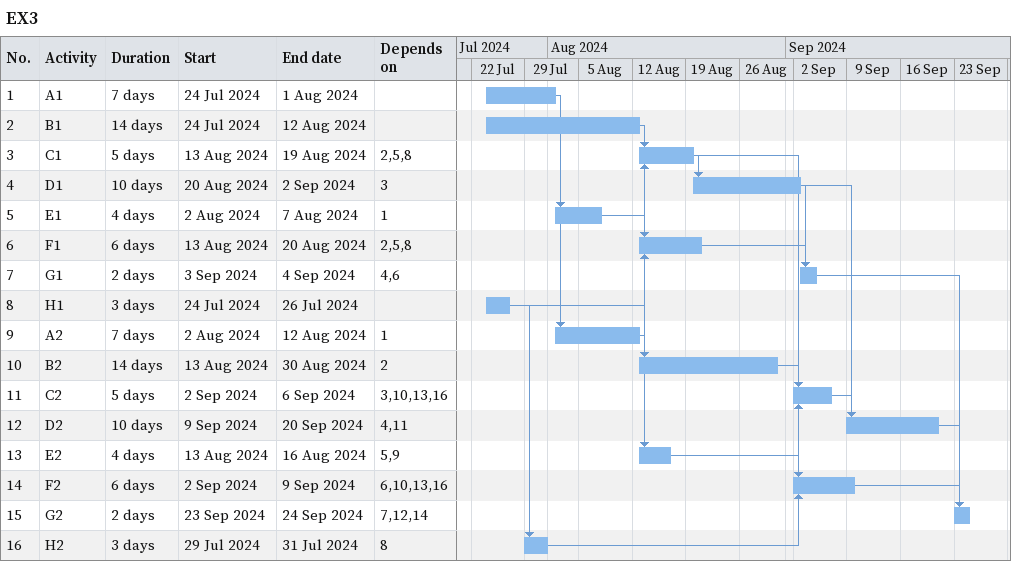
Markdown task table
EX3

| ID | Task | Duration | Start | Finish | Predecessors |
|---|---|---|---|---|---|
| 1 | A1 | 7d | 2024-07-24 | 2024-08-01 |  |
| 2 | B1 | 14d | 2024-07-24 | 2024-08-12 |  |
| 3 | C1 | 5d | 2024-08-13 | 2024-08-19 | 2, 5, 8 |
| 4 | D1 | 10d | 2024-08-20 | 2024-09-02 | 3 |
| 5 | E1 | 4d | 2024-08-02 | 2024-08-07 | 1 |
| 6 | F1 | 6d | 2024-08-13 | 2024-08-20 | 2, 5, 8 |
| 7 | G1 | 2d | 2024-09-03 | 2024-09-04 | 4, 6 |
| 8 | H1 | 3d | 2024-07-24 | 2024-07-26 |  |
| 9 | A2 | 7d | 2024-08-02 | 2024-08-12 | 1 |
| 10 | B2 | 14d | 2024-08-13 | 2024-08-30 | 2 |
| 11 | C2 | 5d | 2024-09-02 | 2024-09-06 | 3, 10, 13, 16 |
| 12 | D2 | 10d | 2024-09-09 | 2024-09-20 | 4, 11 |
| 13 | E2 | 4d | 2024-08-13 | 2024-08-16 | 5, 9 |
| 14 | F2 | 6d | 2024-09-02 | 2024-09-09 | 6, 10, 13, 16 |
| 15 | G2 | 2d | 2024-09-23 | 2024-09-24 | 7, 12, 14 |
| 16 | H2 | 3d | 2024-07-29 | 2024-07-31 | 8 |
